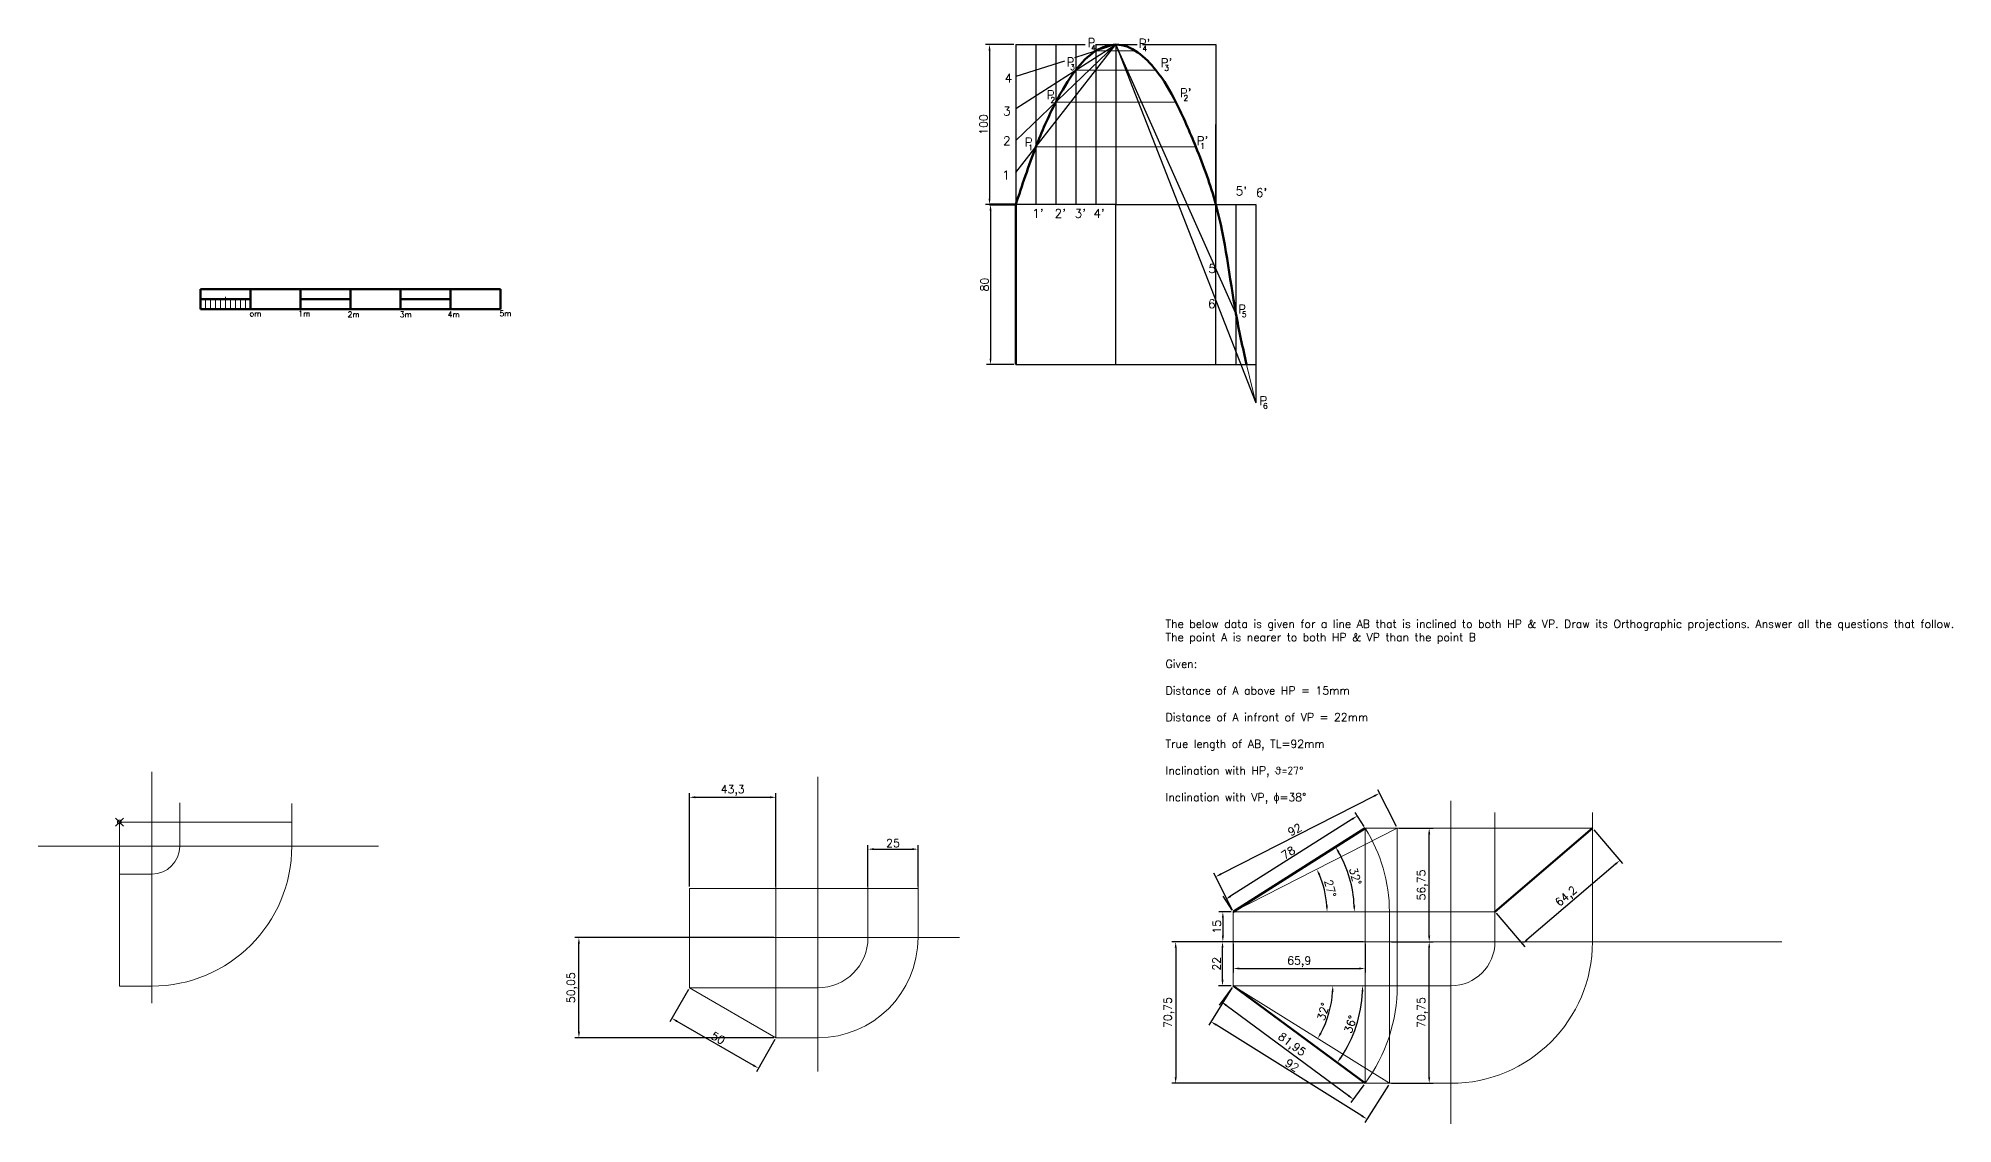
# Model space of a CAD drawing. Header units: millimetres. Extents: x -9631 to 7217, y -631 to 1394.
# Drawn here: x 1738 to 2695, y 219 to 762 of the extents above; entities that cross this region are included whole.
import ezdxf

# ---------------------------------------------------------------- set-up
doc = ezdxf.new("R2010")
doc.units = ezdxf.units.MM
doc.header["$PDMODE"] = 35
doc.header["$PDSIZE"] = 2
doc.layers.get('0').update_dxf_attribs({"lineweight": 15})
doc.layers.add('Annotations', color=7, linetype='Continuous', lineweight=30)
doc.layers.add('Solid', color=7, linetype='Continuous', lineweight=80)
doc.styles.get("Standard").update_dxf_attribs({"font": 'simplex8.shx'})
doc.dimstyles.new('ISO-25', dxfattribs={"dimtxt": 4, "dimasz": 3, "dimexe": 2, "dimexo": 1, "dimgap": 1, "dimtad": 1, "dimrnd": 0.05, "dimtxsty": 'Standard', "dimcen": 2.5, "dimadec": 0, "dimazin": 0, "dimtfac": 1, "dimtmove": 0, "dimatfit": 3, "dimfxl": 1, "dimarcsym": 0})

# ---------------------------------------------------------------- blocks, each defined once
blk = doc.blocks.new('*D129')
at = {"color": 0, "lineweight": -2, "transparency": 16777216}
for p, q in [((2225.87, 758.67), (2211.74, 758.67)), ((2213.74, 755.67), (2213.74, 681.67)), ((2225.87, 678.67), (2211.74, 678.67))]:
    blk.add_line(p, q, dxfattribs=at)
at = {"color": 0, "transparency": 16777216}
for points in [[(2213.24, 755.67), (2214.24, 755.67), (2213.74, 758.67)], [(2213.24, 681.67), (2214.24, 681.67), (2213.74, 678.67)]]:
    blk.add_solid(points, dxfattribs=at)
at = {"layer": 'Defpoints', "color": 0, "transparency": 16777216}
for p in [(2226.87, 758.67), (2213.74, 678.67), (2226.87, 678.67)]:
    blk.add_point(p, dxfattribs=at)
at = {"color": 0, "transparency": 16777216, "insert": (2210.74, 718.67), "char_height": 4, "attachment_point": 5, "rotation": 90}
blk.add_mtext('100', dxfattribs=at)
blk = doc.blocks.new('*D130')
at = {"color": 0, "lineweight": -2, "transparency": 16777216}
for p, q in [((2225.87, 678.67), (2212.24, 678.67)), ((2214.24, 675.67), (2214.24, 601.67)), ((2225.87, 598.67), (2212.24, 598.67))]:
    blk.add_line(p, q, dxfattribs=at)
at = {"color": 0, "transparency": 16777216}
for points in [[(2213.74, 675.67), (2214.74, 675.67), (2214.24, 678.67)], [(2213.74, 601.67), (2214.74, 601.67), (2214.24, 598.67)]]:
    blk.add_solid(points, dxfattribs=at)
at = {"layer": 'Defpoints', "color": 0, "transparency": 16777216}
for p in [(2226.87, 678.67), (2214.24, 598.67), (2226.87, 598.67)]:
    blk.add_point(p, dxfattribs=at)
at = {"color": 0, "transparency": 16777216, "insert": (2211.24, 638.67), "char_height": 4, "attachment_point": 5, "rotation": 90}
blk.add_mtext('80', dxfattribs=at)
blk = doc.blocks.new('*D131')
at = {"color": 0, "lineweight": -2, "transparency": 16777216}
for p, q in [((2063.7, 337.64), (2063.7, 384.31)), ((2107, 337.64), (2107, 384.31)), ((2066.7, 382.31), (2104, 382.31))]:
    blk.add_line(p, q, dxfattribs=at)
at = {"color": 0, "transparency": 16777216}
for points in [[(2066.7, 382.81), (2066.7, 381.81), (2063.7, 382.31)], [(2104, 382.81), (2104, 381.81), (2107, 382.31)]]:
    blk.add_solid(points, dxfattribs=at)
at = {"layer": 'Defpoints', "color": 0, "transparency": 16777216}
for p in [(2107, 382.31), (2063.7, 336.64), (2107, 336.64)]:
    blk.add_point(p, dxfattribs=at)
at = {"color": 0, "transparency": 16777216, "insert": (2085.35, 385.69), "char_height": 4, "attachment_point": 5}
blk.add_mtext('43,3', dxfattribs=at)
blk = doc.blocks.new('*D132')
at = {"color": 0, "lineweight": -2, "transparency": 16777216}
for p, q in [((2063.2, 286.19), (2053.91, 270.1)), ((2057.51, 270.34), (2095.62, 248.34)), ((2106.5, 261.19), (2097.22, 245.1))]:
    blk.add_line(p, q, dxfattribs=at)
at = {"color": 0, "transparency": 16777216}
for points in [[(2057.76, 270.77), (2057.26, 269.9), (2054.91, 271.84)], [(2095.87, 248.77), (2095.37, 247.9), (2098.22, 246.84)]]:
    blk.add_solid(points, dxfattribs=at)
at = {"layer": 'Defpoints', "color": 0, "transparency": 16777216}
for p in [(2063.7, 287.05), (2107, 262.05), (2098.22, 246.84)]:
    blk.add_point(p, dxfattribs=at)
at = {"color": 0, "transparency": 16777216, "insert": (2078.06, 261.93), "char_height": 4, "attachment_point": 5, "rotation": 330}
blk.add_mtext('50', dxfattribs=at)
blk = doc.blocks.new('*D133')
at = {"color": 0, "lineweight": -2, "transparency": 16777216}
for p, q in [((2152.99, 337.64), (2152.99, 358.36)), ((2155.99, 356.36), (2174.99, 356.36)), ((2177.99, 337.64), (2177.99, 358.36))]:
    blk.add_line(p, q, dxfattribs=at)
at = {"color": 0, "transparency": 16777216}
for points in [[(2155.99, 356.86), (2155.99, 355.86), (2152.99, 356.36)], [(2174.99, 356.86), (2174.99, 355.86), (2177.99, 356.36)]]:
    blk.add_solid(points, dxfattribs=at)
at = {"layer": 'Defpoints', "color": 0, "transparency": 16777216}
for p in [(2177.99, 356.36), (2152.99, 336.64), (2177.99, 336.64)]:
    blk.add_point(p, dxfattribs=at)
at = {"color": 0, "transparency": 16777216, "insert": (2165.49, 359.36), "char_height": 4, "attachment_point": 5}
blk.add_mtext('25', dxfattribs=at)
blk = doc.blocks.new('*D134')
at = {"color": 0, "lineweight": -2, "transparency": 16777216}
for p, q in [((2106, 312.12), (2006.5, 312.12)), ((2008.5, 265.05), (2008.5, 309.12)), ((2106, 262.05), (2006.5, 262.05))]:
    blk.add_line(p, q, dxfattribs=at)
at = {"color": 0, "transparency": 16777216}
for points in [[(2008, 309.12), (2009, 309.12), (2008.5, 312.12)], [(2008, 265.05), (2009, 265.05), (2008.5, 262.05)]]:
    blk.add_solid(points, dxfattribs=at)
at = {"layer": 'Defpoints', "color": 0, "transparency": 16777216}
for p in [(2008.5, 312.12), (2107, 312.12), (2107, 262.05)]:
    blk.add_point(p, dxfattribs=at)
at = {"color": 0, "transparency": 16777216, "insert": (2005.12, 287.09), "char_height": 4, "attachment_point": 5, "rotation": 90}
blk.add_mtext('50,05', dxfattribs=at)
blk = doc.blocks.new('*D135')
at = {"color": 0, "lineweight": -2, "transparency": 16777216}
for p, q in [((2400.95, 367.66), (2396.49, 374.69)), ((2395.03, 371.39), (2334.2, 332.84)), ((2335.05, 325.89), (2330.59, 332.92))]:
    blk.add_line(p, q, dxfattribs=at)
at = {"color": 0, "transparency": 16777216}
for points in [[(2394.76, 371.81), (2395.3, 370.97), (2397.56, 373)], [(2333.93, 333.26), (2334.47, 332.41), (2331.67, 331.23)]]:
    blk.add_solid(points, dxfattribs=at)
at = {"layer": 'Defpoints', "color": 0, "transparency": 16777216}
for p in [(2401.48, 366.82), (2331.67, 331.23), (2335.58, 325.05)]:
    blk.add_point(p, dxfattribs=at)
at = {"color": 0, "transparency": 16777216, "insert": (2363.01, 354.65), "char_height": 4, "attachment_point": 5, "rotation": 32.36669}
blk.add_mtext('78', dxfattribs=at)
blk = doc.blocks.new('*D136')
at = {"color": 0, "lineweight": -2, "transparency": 16777216}
for p, q in [((2334.99, 287.25), (2328.48, 278.45)), ((2393.16, 233.09), (2332.08, 278.27)), ((2400.89, 238.49), (2394.38, 229.7))]:
    blk.add_line(p, q, dxfattribs=at)
at = {"color": 0, "transparency": 16777216}
for points in [[(2332.38, 278.67), (2331.78, 277.87), (2329.67, 280.06)], [(2393.45, 233.49), (2392.86, 232.69), (2395.57, 231.3)]]:
    blk.add_solid(points, dxfattribs=at)
at = {"layer": 'Defpoints', "color": 0, "transparency": 16777216}
for p in [(2335.58, 288.05), (2329.67, 280.06), (2401.48, 239.3)]:
    blk.add_point(p, dxfattribs=at)
at = {"color": 0, "transparency": 16777216, "insert": (2364.63, 258.4), "char_height": 4, "attachment_point": 5, "rotation": 323.50574}
blk.add_mtext('81,95', dxfattribs=at)
blk = doc.blocks.new('*D137')
at = {"color": 0, "lineweight": -2, "transparency": 16777216}
for p, q in [((2335.05, 287.2), (2323.33, 268.45)), ((2399.87, 222.98), (2326.94, 268.55)), ((2413.07, 238.45), (2401.35, 219.69))]:
    blk.add_line(p, q, dxfattribs=at)
at = {"color": 0, "transparency": 16777216}
for points in [[(2327.2, 268.98), (2326.67, 268.13), (2324.39, 270.14)], [(2400.13, 223.4), (2399.6, 222.55), (2402.41, 221.39)]]:
    blk.add_solid(points, dxfattribs=at)
at = {"layer": 'Defpoints', "color": 0, "transparency": 16777216}
for p in [(2335.58, 288.05), (2324.39, 270.14), (2413.6, 239.3)]:
    blk.add_point(p, dxfattribs=at)
at = {"color": 0, "transparency": 16777216, "insert": (2364.99, 248.31), "char_height": 4, "attachment_point": 5, "rotation": 328}
blk.add_mtext('92', dxfattribs=at)
blk = doc.blocks.new('*D138')
at = {"color": 0, "lineweight": -2, "transparency": 16777216}
for p, q in [((2405.97, 382.94), (2329.35, 343.9)), ((2417.1, 367.71), (2407.74, 386.08)), ((2335.13, 325.94), (2325.77, 344.32))]:
    blk.add_line(p, q, dxfattribs=at)
at = {"color": 0, "transparency": 16777216}
for points in [[(2405.75, 383.38), (2406.2, 382.49), (2408.65, 384.3)], [(2329.12, 344.34), (2329.57, 343.45), (2326.67, 342.53)]]:
    blk.add_solid(points, dxfattribs=at)
at = {"layer": 'Defpoints', "color": 0, "transparency": 16777216}
for p in [(2417.56, 366.82), (2326.67, 342.53), (2335.58, 325.05)]:
    blk.add_point(p, dxfattribs=at)
at = {"color": 0, "transparency": 16777216, "insert": (2366.3, 366.09), "char_height": 4, "attachment_point": 5, "rotation": 27}
blk.add_mtext('92', dxfattribs=at)
blk = doc.blocks.new('*D139')
at = {"color": 0, "lineweight": -2, "transparency": 16777216}
for p, q in [((2334.58, 310.05), (2328.2, 310.05)), ((2330.2, 291.05), (2330.2, 307.05)), ((2334.58, 288.05), (2328.2, 288.05))]:
    blk.add_line(p, q, dxfattribs=at)
at = {"color": 0, "transparency": 16777216}
for points in [[(2329.7, 307.05), (2330.7, 307.05), (2330.2, 310.05)], [(2329.7, 291.05), (2330.7, 291.05), (2330.2, 288.05)]]:
    blk.add_solid(points, dxfattribs=at)
at = {"layer": 'Defpoints', "color": 0, "transparency": 16777216}
for p in [(2330.2, 310.05), (2335.58, 310.05), (2335.58, 288.05)]:
    blk.add_point(p, dxfattribs=at)
at = {"color": 0, "transparency": 16777216, "insert": (2327.2, 299.05), "char_height": 4, "attachment_point": 5, "rotation": 90}
blk.add_mtext('22', dxfattribs=at)
blk = doc.blocks.new('*D140')
at = {"color": 0, "lineweight": -2, "transparency": 16777216}
for p, q in [((2334.58, 325.05), (2328.35, 325.05)), ((2330.35, 322.05), (2330.35, 313.05)), ((2334.58, 310.05), (2328.35, 310.05))]:
    blk.add_line(p, q, dxfattribs=at)
at = {"color": 0, "transparency": 16777216}
for points in [[(2329.85, 322.05), (2330.85, 322.05), (2330.35, 325.05)], [(2329.85, 313.05), (2330.85, 313.05), (2330.35, 310.05)]]:
    blk.add_solid(points, dxfattribs=at)
at = {"layer": 'Defpoints', "color": 0, "transparency": 16777216}
for p in [(2335.58, 325.05), (2330.35, 310.05), (2335.58, 310.05)]:
    blk.add_point(p, dxfattribs=at)
at = {"color": 0, "transparency": 16777216, "insert": (2327.35, 317.55), "char_height": 4, "attachment_point": 5, "rotation": 90}
blk.add_mtext('15', dxfattribs=at)
blk = doc.blocks.new('*D141')
at = {"color": 0, "lineweight": -2, "transparency": 16777216}
for p, q in [((2418.56, 366.82), (2435.49, 366.82)), ((2433.49, 313.05), (2433.49, 363.82)), ((2418.56, 310.05), (2435.49, 310.05))]:
    blk.add_line(p, q, dxfattribs=at)
at = {"color": 0, "transparency": 16777216}
for points in [[(2432.99, 363.82), (2433.99, 363.82), (2433.49, 366.82)], [(2432.99, 313.05), (2433.99, 313.05), (2433.49, 310.05)]]:
    blk.add_solid(points, dxfattribs=at)
at = {"layer": 'Defpoints', "color": 0, "transparency": 16777216}
for p in [(2417.56, 366.82), (2433.49, 366.82), (2417.56, 310.05)]:
    blk.add_point(p, dxfattribs=at)
at = {"color": 0, "transparency": 16777216, "insert": (2430.11, 338.43), "char_height": 4, "attachment_point": 5, "rotation": 90}
blk.add_mtext('56,75', dxfattribs=at)
blk = doc.blocks.new('*D142')
at = {"color": 0, "lineweight": -2, "transparency": 16777216}
for p, q in [((2414.6, 310.05), (2435.49, 310.05)), ((2433.49, 242.3), (2433.49, 307.05)), ((2414.6, 239.3), (2435.49, 239.3))]:
    blk.add_line(p, q, dxfattribs=at)
at = {"color": 0, "transparency": 16777216}
for points in [[(2432.99, 307.05), (2433.99, 307.05), (2433.49, 310.05)], [(2432.99, 242.3), (2433.99, 242.3), (2433.49, 239.3)]]:
    blk.add_solid(points, dxfattribs=at)
at = {"layer": 'Defpoints', "color": 0, "transparency": 16777216}
for p in [(2413.6, 310.05), (2433.49, 310.05), (2413.6, 239.3)]:
    blk.add_point(p, dxfattribs=at)
at = {"color": 0, "transparency": 16777216, "insert": (2430.11, 274.67), "char_height": 4, "attachment_point": 5, "rotation": 90}
blk.add_mtext('70,75', dxfattribs=at)
blk = doc.blocks.new('*D143')
at = {"color": 0, "lineweight": -2, "transparency": 16777216}
blk.add_arc((2335.58, 325.05), 60.51, 2.84097, 29.52571, dxfattribs=at)
at = {"color": 0, "transparency": 16777216}
for points in [[(2387.8, 354.61), (2388.66, 355.13), (2386.69, 357.44)], [(2396.52, 328.06), (2395.52, 328.04), (2396.09, 325.05)]]:
    blk.add_solid(points, dxfattribs=at)
at = {"layer": 'Defpoints', "color": 0, "transparency": 16777216}
for p in [(2401.48, 366.82), (2395.02, 336.38), (2335.58, 325.05), (2335.58, 325.05), (2413.6, 325.05)]:
    blk.add_point(p, dxfattribs=at)
at = {"color": 0, "transparency": 16777216, "insert": (2396.58, 342.75), "char_height": 4, "attachment_point": 5, "rotation": 286.18334}
blk.add_mtext('32°', dxfattribs=at)
blk = doc.blocks.new('*D144')
at = {"color": 0, "lineweight": -2, "transparency": 16777216}
blk.add_arc((2335.58, 325.05), 46.85, 3.66965, 23.33035, dxfattribs=at)
at = {"color": 0, "transparency": 16777216}
for points in [[(2378.15, 343.39), (2379.05, 343.82), (2377.32, 346.32)], [(2382.83, 328.06), (2381.84, 328.03), (2382.43, 325.05)]]:
    blk.add_solid(points, dxfattribs=at)
at = {"layer": 'Defpoints', "color": 0, "transparency": 16777216}
for p in [(2417.56, 366.82), (2381.85, 332.38), (2335.58, 325.05), (2335.58, 325.05), (2413.6, 325.05)]:
    blk.add_point(p, dxfattribs=at)
at = {"color": 0, "transparency": 16777216, "insert": (2384.05, 336.69), "char_height": 4, "attachment_point": 5, "rotation": 283.5}
blk.add_mtext('27°', dxfattribs=at)
blk = doc.blocks.new('*D145')
at = {"color": 0, "lineweight": -2, "transparency": 16777216}
blk.add_arc((2335.58, 288.05), 64.63, 326.1657, 357.34004, dxfattribs=at)
at = {"color": 0, "transparency": 16777216}
for points in [[(2399.64, 285.06), (2400.64, 285.04), (2400.21, 288.05)], [(2389.67, 251.78), (2388.86, 252.35), (2387.54, 249.61)]]:
    blk.add_solid(points, dxfattribs=at)
at = {"layer": 'Defpoints', "color": 0, "transparency": 16777216}
for p in [(2335.58, 288.05), (2335.58, 288.05), (2417.56, 288.05), (2394.47, 261.42), (2401.48, 239.3)]:
    blk.add_point(p, dxfattribs=at)
at = {"color": 0, "transparency": 16777216, "insert": (2394.11, 268.75), "char_height": 4, "attachment_point": 5, "rotation": 71.75287}
blk.add_mtext('36°', dxfattribs=at)
blk = doc.blocks.new('*D146')
at = {"color": 0, "lineweight": -2, "transparency": 16777216}
blk.add_arc((2335.58, 288.05), 49.73, 331.45686, 356.54314, dxfattribs=at)
at = {"color": 0, "transparency": 16777216}
for points in [[(2384.72, 285.07), (2385.72, 285.04), (2385.31, 288.05)], [(2379.7, 264.03), (2378.84, 264.54), (2377.76, 261.7)]]:
    blk.add_solid(points, dxfattribs=at)
at = {"layer": 'Defpoints', "color": 0, "transparency": 16777216}
for p in [(2335.58, 288.05), (2335.58, 288.05), (2417.56, 288.05), (2381.91, 269.96), (2413.6, 239.3)]:
    blk.add_point(p, dxfattribs=at)
at = {"color": 0, "transparency": 16777216, "insert": (2380.5, 275.17), "char_height": 4, "attachment_point": 5, "rotation": 74}
blk.add_mtext('32°', dxfattribs=at)
blk = doc.blocks.new('*D147')
at = {"color": 0, "lineweight": -2, "transparency": 16777216}
for p, q in [((2335.58, 309.05), (2335.58, 294.69)), ((2401.48, 309.05), (2401.48, 294.69)), ((2338.58, 296.69), (2398.48, 296.69))]:
    blk.add_line(p, q, dxfattribs=at)
at = {"color": 0, "transparency": 16777216}
for points in [[(2338.58, 297.19), (2338.58, 296.19), (2335.58, 296.69)], [(2398.48, 297.19), (2398.48, 296.19), (2401.48, 296.69)]]:
    blk.add_solid(points, dxfattribs=at)
at = {"layer": 'Defpoints', "color": 0, "transparency": 16777216}
for p in [(2335.58, 310.05), (2401.48, 310.05), (2401.48, 296.69)]:
    blk.add_point(p, dxfattribs=at)
at = {"color": 0, "transparency": 16777216, "insert": (2368.53, 300.07), "char_height": 4, "attachment_point": 5}
blk.add_mtext('65,9', dxfattribs=at)
blk = doc.blocks.new('*D148')
at = {"color": 0, "lineweight": -2, "transparency": 16777216}
for p, q in [((2515.75, 366.06), (2530.12, 349.28)), ((2526.55, 348.85), (2482.35, 310.98)), ((2467, 324.29), (2481.37, 307.51))]:
    blk.add_line(p, q, dxfattribs=at)
at = {"color": 0, "transparency": 16777216}
for points in [[(2526.22, 349.23), (2526.87, 348.47), (2528.82, 350.8)], [(2482.02, 311.36), (2482.67, 310.6), (2480.07, 309.03)]]:
    blk.add_solid(points, dxfattribs=at)
at = {"layer": 'Defpoints', "color": 0, "transparency": 16777216}
for p in [(2515.1, 366.82), (2466.35, 325.05), (2480.07, 309.03)]:
    blk.add_point(p, dxfattribs=at)
at = {"color": 0, "transparency": 16777216, "insert": (2502.25, 332.48), "char_height": 4, "attachment_point": 5, "rotation": 40.5872}
blk.add_mtext('64,2', dxfattribs=at)
blk = doc.blocks.new('*D149')
at = {"color": 0, "lineweight": -2, "transparency": 16777216}
for p, q in [((2400.48, 310.05), (2304.78, 310.05)), ((2306.78, 307.05), (2306.78, 242.3)), ((2400.48, 239.3), (2304.78, 239.3))]:
    blk.add_line(p, q, dxfattribs=at)
at = {"color": 0, "transparency": 16777216}
for points in [[(2306.28, 307.05), (2307.28, 307.05), (2306.78, 310.05)], [(2306.28, 242.3), (2307.28, 242.3), (2306.78, 239.3)]]:
    blk.add_solid(points, dxfattribs=at)
at = {"layer": 'Defpoints', "color": 0, "transparency": 16777216}
for p in [(2401.48, 310.05), (2306.78, 239.3), (2401.48, 239.3)]:
    blk.add_point(p, dxfattribs=at)
at = {"color": 0, "transparency": 16777216, "insert": (2303.4, 274.67), "char_height": 4, "attachment_point": 5, "rotation": 90}
blk.add_mtext('70,75', dxfattribs=at)

msp = doc.modelspace()

# ---------------------------------------------------------------- linework, layer by layer
at = {"lineweight": 30}
for p, q in [((2226.869, 758.674), (2226.869, 678.674)), ((2226.869, 758.674), (2261.611, 758.674)), ((2226.869, 694.674), (2276.869, 758.674)), ((2276.869, 758.674), (2226.869, 710.674)), ((2226.869, 726.674), (2276.869, 758.674)), ((2226.869, 758.674), (2226.869, 678.674)), ((2226.869, 694.674), (2276.869, 758.674)), ((2226.869, 726.674), (2276.869, 758.674)), ((2236.869, 758.674), (2236.869, 678.674)), ((2236.869, 758.674), (2236.869, 678.674)), ((2246.869, 758.674), (2246.869, 678.674)), ((2246.869, 758.674), (2246.869, 678.674)), ((2276.869, 758.674), (2256.256, 752.078)), ((2256.869, 758.674), (2256.869, 678.674)), ((2256.869, 758.674), (2256.869, 678.674)), ((2266.715, 758.674), (2287.567, 758.674)), ((2266.869, 758.674), (2266.869, 678.674)), ((2276.869, 758.674), (2276.869, 678.674)), ((2336.869, 624.274), (2276.869, 758.674)), ((2276.869, 758.674), (2346.869, 579.474)), ((2290.161, 758.674), (2326.869, 758.674)), ((2326.869, 758.674), (2326.869, 678.674)), ((2251.152, 750.445), (2226.869, 742.674)), ((2326.869, 638.674), (2326.869, 718.674)), ((2226.869, 598.674), (2226.869, 678.674)), ((2276.869, 678.674), (2226.869, 678.674)), ((2276.869, 598.674), (2276.869, 678.674)), ((2276.869, 678.674), (2346.869, 678.674)), ((2326.869, 598.674), (2326.869, 678.674)), ((2336.869, 678.674), (2336.869, 598.674)), ((2346.869, 678.674), (2346.869, 579.474)), ((2226.869, 598.674), (2346.869, 598.674)), ((2226.869, 598.674), (2346.869, 598.674))]:
    msp.add_line(p, q, dxfattribs=at)
for p, q in [((2266.869, 755.474), (2286.728, 755.474)), ((2256.869, 745.874), (2296.869, 745.874)), ((2246.869, 729.874), (2306.869, 729.874)), ((2236.869, 707.474), (2316.869, 707.474)), ((2276.869, 598.674), (2276.869, 678.674)), ((1831.821, 632.57), (1831.821, 626.288)), ((1821.821, 631.288), (1821.821, 626.288)), ((1824.321, 631.288), (1824.321, 626.288)), ((1826.821, 631.288), (1826.821, 626.288)), ((1829.321, 631.288), (1829.321, 626.288)), ((1834.321, 631.288), (1834.321, 626.288)), ((1836.821, 631.288), (1836.821, 626.288)), ((1839.321, 631.288), (1839.321, 626.288)), ((1841.821, 631.288), (1841.821, 626.288)), ((2342.241, 598.674), (2346.869, 579.474)), ((1795.014, 395.026), (1795.014, 279.379)), ((2127.926, 392.549), (2127.926, 245.18)), ((1809.014, 357.891), (1809.014, 379.516)), ((1865.014, 357.891), (1865.014, 379.179)), ((2444.348, 380.468), (2444.348, 219.087)), ((2466.348, 310.049), (2466.348, 374.779)), ((2515.1, 310.049), (2515.1, 374.779)), ((1778.859, 357.891), (1778.859, 369.891)), ((1778.859, 369.891), (1809.014, 369.891)), ((1809.014, 369.891), (1865.014, 369.891)), ((2335.583, 325.049), (2417.555, 366.816)), ((2417.555, 366.816), (2401.482, 366.816)), ((2401.482, 239.297), (2401.482, 366.816)), ((2417.555, 366.816), (2417.555, 288.049)), ((2417.555, 366.816), (2515.1, 366.816)), ((1738.295, 357.891), (1908.356, 357.891)), ((1778.859, 357.891), (1778.859, 343.891)), ((2107.001, 262.054), (2107.001, 354.888)), ((2152.99, 312.118), (2152.99, 346.222)), ((2177.99, 312.118), (2177.99, 351.689)), ((1778.859, 343.891), (1778.859, 287.891)), ((1778.859, 343.891), (1795.014, 343.891)), ((2063.7, 336.637), (2063.7, 287.054)), ((2063.7, 336.637), (2107.001, 336.637)), ((2107.001, 336.637), (2152.99, 336.637)), ((2152.99, 336.637), (2177.99, 336.637)), ((2335.583, 310.049), (2335.583, 325.049)), ((2335.583, 325.049), (2413.603, 325.049)), ((2413.603, 239.297), (2413.603, 325.049)), ((2413.603, 325.049), (2466.348, 325.049)), ((2051.151, 312.118), (2198.713, 312.118)), ((2329.444, 310.049), (2609.793, 310.049)), ((2335.583, 310.049), (2335.583, 288.049)), ((1778.859, 287.891), (1795.014, 287.891)), ((2335.583, 288.049), (2417.555, 288.049)), ((2335.583, 288.049), (2413.603, 239.297)), ((2417.555, 288.049), (2444.348, 288.049)), ((2063.7, 287.054), (2107.001, 262.054)), ((2063.7, 287.054), (2127.926, 287.054)), ((2107.001, 262.054), (2127.926, 262.054)), ((2413.603, 239.297), (2401.482, 239.297)), ((2413.603, 239.297), (2444.348, 239.297))]:
    msp.add_line(p, q)
for centre, radius, start, end in [((2335.583, 325.049), 78.02, 0, 32.366687), ((1795.014, 357.891), 14, 270, 0), ((1795.014, 357.891), 70, 270, 0), ((2127.926, 312.118), 25.064, 270, 0), ((2127.926, 312.118), 50.064, 270, 0), ((2444.348, 310.049), 22, 270, 0), ((2444.348, 310.049), 70.753, 270, 0), ((2335.583, 288.049), 81.973, 323.505737, 0)]:
    msp.add_arc(centre, radius, start, end)
msp.add_point((1778.859, 369.891))
at = {"layer": 'Solid'}
for p, q in [((2226.869, 678.674), (2213.743, 678.674)), ((2226.869, 598.674), (2226.869, 678.674)), ((1819.321, 636.288), (1969.321, 636.288)), ((1819.321, 636.288), (1819.321, 626.288)), ((1844.321, 636.288), (1844.321, 626.288)), ((1869.321, 636.288), (1869.321, 626.288)), ((1894.321, 636.288), (1894.321, 626.288)), ((1919.321, 636.288), (1919.321, 626.288)), ((1944.321, 636.288), (1944.321, 626.288)), ((1969.321, 636.288), (1969.321, 626.288)), ((1819.321, 631.288), (1844.321, 631.288)), ((1819.321, 626.288), (1969.321, 626.288)), ((1869.321, 631.288), (1894.321, 631.288)), ((1919.321, 631.288), (1944.321, 631.288)), ((2335.583, 325.049), (2401.482, 366.816)), ((2515.1, 366.816), (2466.348, 325.049)), ((2401.482, 239.297), (2335.583, 288.049))]:
    msp.add_line(p, q, dxfattribs=at)
msp.add_open_spline([(2226.869, 678.674), (2230.04, 688.332), (2235.761, 705.761), (2245.582, 728.408), (2255.401, 744.847), (2265.237, 755.629), (2281.47, 761.57), (2297.223, 747.346), (2308, 728.524), (2317.858, 705.674), (2330.615, 671.133), (2334.507, 633.703), (2340.263, 607.163), (2342.241, 598.674)], degree=3, knots=[0, 0, 0, 0, 30.4867184, 55.0175154, 73.8854777, 87.7476564, 98.2471802, 121.9924955, 140.8604578, 165.3912548, 195.8779732, 251.1894548, 277.3399831, 277.3399831, 277.3399831, 277.3399831], dxfattribs=at)

# ---------------------------------------------------------------- texts
at = {"insert": (2301.718, 471.016), "char_height": 4, "width": 481, "attachment_point": 1}
msp.add_mtext('The below data is given for a line AB that is inclined to both HP & VP. Draw its Orthographic projections. Answer all the questions that follow.\\PThe point A is nearer to both HP & VP than the point B\\P\\PGiven:\\P\\PDistance of A above HP = 15mm\\P\\PDistance of A infront of VP = 22mm\\P\\PTrue length of AB, TL=92mm\\P\\PInclination with HP, θ=27°\\P\\PInclination with VP, ϕ=38°', dxfattribs=at)
at = {"layer": 'Annotations'}
for s, height, p in [('P', 4.375, (2262.705, 757.443)), ('4', 2.8, (2264.493, 755.635)), ("P'", 4.375, (2288.308, 757.111)), ('4', 2.8, (2290.097, 755.303)), ('P', 4.375, (2252.246, 747.754)), ('3', 2.8, (2254.034, 745.947)), ("P'", 4.375, (2299.24, 747.392)), ('3', 2.8, (2301.029, 745.584)), ('4', 4.375, (2221.261, 739.746)), ('3', 4.375, (2220.501, 723.212)), ('P', 4.375, (2242.377, 731.327)), ('2', 2.8, (2244.165, 729.52)), ("P'", 4.375, (2308.875, 732.304)), ('2', 2.8, (2310.663, 730.497)), ('2', 4.375, (2220.501, 708.311)), ('P', 4.375, (2231.342, 707.627)), ('1', 2.8, (2233.131, 705.82)), ("P'", 4.375, (2317.227, 708.391)), ('1', 2.8, (2319.016, 706.584)), ('1', 4.375, (2220.11, 691.244)), ("5'", 4.375, (2336.782, 683.277)), ("6'", 4.375, (2346.887, 682.449)), ("1'", 4.375, (2235.116, 672.07)), ("2'", 4.375, (2246.277, 672.07)), ("3'", 4.375, (2256.283, 672.07)), ("4'", 4.375, (2265.712, 672.07)), ('5', 4.375, (2323.177, 644.46)), ('om', 2.8, (1843.904, 622.737)), ('1m', 2.8, (1868.239, 622.737)), ('2m', 2.8, (1892.895, 622.336)), ('3m', 2.8, (1918.96, 622.342)), ('4m', 2.8, (1942.896, 622.342)), ('5m', 2.8, (1968.847, 622.825)), ('6', 4.375, (2322.934, 626.858)), ('P', 4.375, (2338.036, 624.2)), ('5', 2.8, (2339.825, 622.393)), ('P', 4.375, (2348.607, 578.41)), ('6', 2.8, (2350.395, 576.603))]:
    msp.add_text(s, height=height, dxfattribs=at).set_placement(p)

# ---------------------------------------------------------------- dimensions: what is measured, and where the dimension line sits
dim = msp.add_linear_dim(base=(2213.743, 678.674), p1=(2226.869, 758.674), p2=(2226.869, 678.674), angle=90, text='100', dimstyle='ISO-25', override={"dimfxl": 1.25})
dim.commit()
dim.dimension.update_dxf_attribs({"geometry": '*D129', "text_midpoint": (2210.743, 718.674)})
for base, p1, p2, picture, middle in [((2214.241, 598.674), (2226.869, 678.674), (2226.869, 598.674), '*D130', (2211.241, 638.674)), ((2008.497, 312.118), (2107.001, 262.054), (2107.001, 312.118), '*D134', (2005.116, 287.086)), ((2306.783, 239.297), (2401.482, 310.049), (2401.482, 239.297), '*D149', (2303.402, 274.673))]:
    dim = msp.add_linear_dim(base=base, p1=p1, p2=p2, angle=90, dimstyle='ISO-25', override={"dimfxl": 1.25})
    dim.commit()
    dim.dimension.update_dxf_attribs({"geometry": picture, "text_midpoint": middle})
for base, p1, p2, picture, middle in [((2107.001, 382.308), (2063.7, 336.637), (2107.001, 336.637), '*D131', (2085.35, 385.689)), ((2401.482, 296.692), (2335.583, 310.049), (2401.482, 310.049), '*D147', (2368.532, 300.073))]:
    dim = msp.add_linear_dim(base=base, p1=p1, p2=p2, dimstyle='ISO-25', override={"dimfxl": 1.25})
    dim.commit()
    dim.dimension.update_dxf_attribs({"geometry": picture, "text_midpoint": middle})
for p1, p2, distance, picture, middle in [((2417.555, 366.816), (2335.583, 325.049), -19.623, '*D138', (2366.298, 366.09)), ((2401.482, 366.816), (2335.583, 325.049), -7.317, '*D135', (2363.009, 354.647)), ((2417.555, 310.049), (2417.555, 366.816), -15.937, '*D141', (2430.111, 338.433)), ((2515.1, 366.816), (2466.348, 325.049), 21.093, '*D148', (2502.248, 332.482)), ((2152.99, 336.637), (2177.99, 336.637), 19.726, '*D133', (2165.49, 359.363)), ((2335.583, 325.049), (2335.583, 310.049), -5.235, '*D140', (2327.348, 317.549)), ((2335.583, 288.049), (2335.583, 310.049), 5.381, '*D139', (2327.202, 299.049)), ((2413.603, 239.297), (2413.603, 310.049), -19.889, '*D142', (2430.111, 274.673)), ((2413.603, 239.297), (2335.583, 288.049), 21.116, '*D137', (2364.993, 248.31)), ((2401.482, 239.297), (2335.583, 288.049), 9.942, '*D136', (2364.63, 258.398)), ((2063.7, 287.054), (2107.001, 262.054), -17.572, '*D132', (2078.064, 261.934))]:
    dim = msp.add_aligned_dim(p1=p1, p2=p2, distance=distance, dimstyle='ISO-25', override={"dimfxl": 1.25})
    dim.commit()
    dim.dimension.update_dxf_attribs({"geometry": picture, "text_midpoint": middle})
for base, line1, line2, picture, middle in [((2395.022, 336.376), ((2335.583, 325.049), (2413.603, 325.049)), ((2335.583, 325.049), (2401.482, 366.816)), '*D143', (2396.575, 342.75)), ((2381.854, 332.378), ((2335.583, 325.049), (2413.603, 325.049)), ((2335.583, 325.049), (2417.555, 366.816)), '*D144', (2384.054, 336.686)), ((2394.469, 261.424), ((2335.583, 288.049), (2417.555, 288.049)), ((2401.482, 239.297), (2335.583, 288.049)), '*D145', (2394.11, 268.753)), ((2381.906, 269.958), ((2335.583, 288.049), (2417.555, 288.049)), ((2335.583, 288.049), (2413.603, 239.297)), '*D146', (2380.504, 275.169))]:
    dim = msp.add_angular_dim_2l(base=base, line1=line1, line2=line2, dimstyle='ISO-25', override={"dimfxl": 1.25})
    dim.commit()
    dim.dimension.update_dxf_attribs({"geometry": picture, "text_midpoint": middle})

doc.saveas('drawing.dxf')
